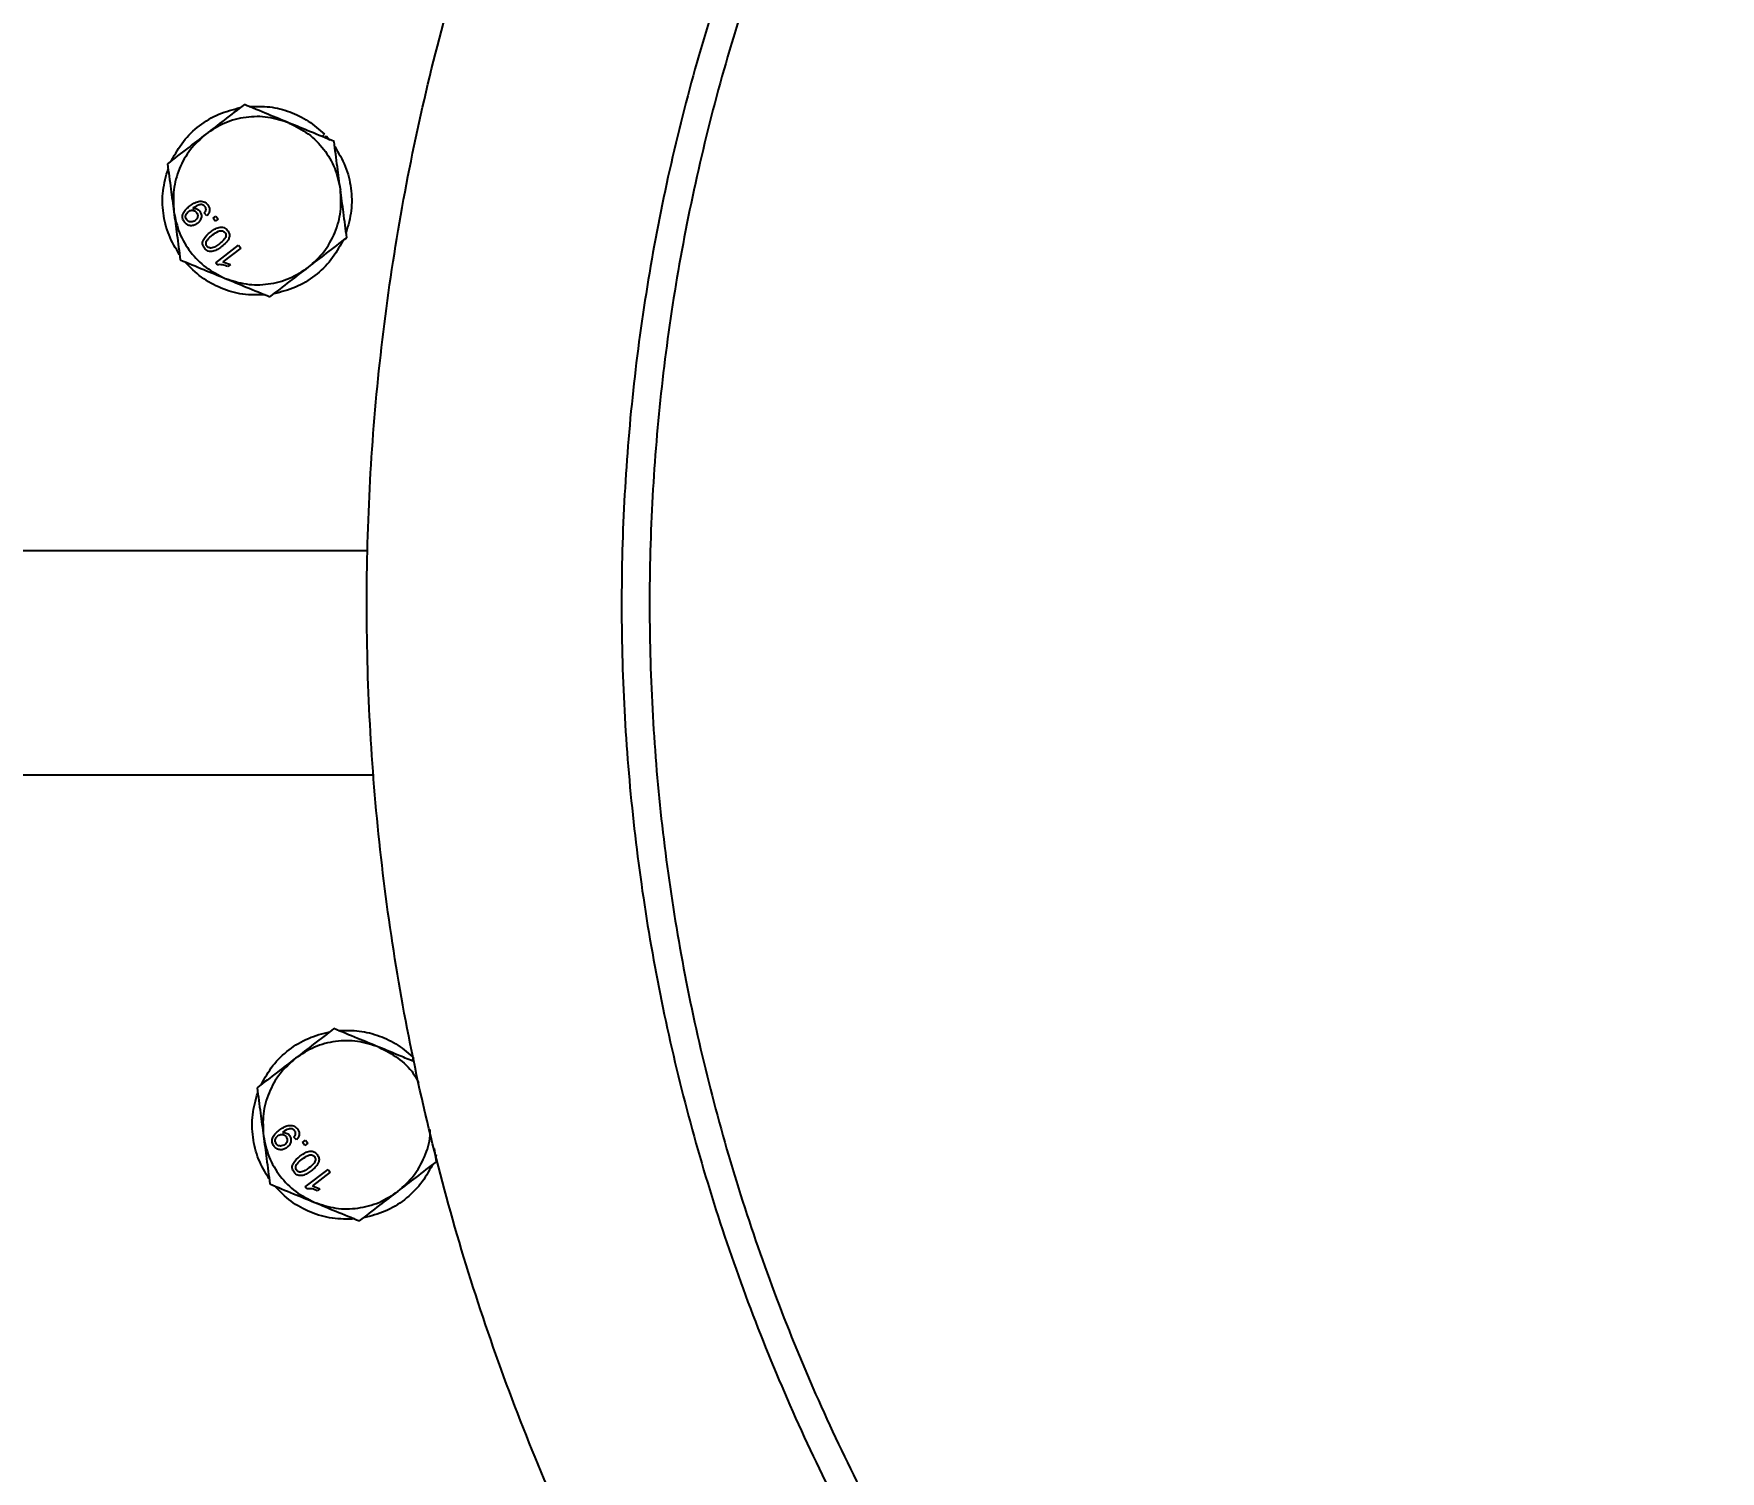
# Model space of a CAD drawing. Header units: millimetres. Extents: x 1293 to 41893, y 1011 to 26911.
# Drawn here: x 32027.9 to 32228.7, y 6979.1 to 7150.3 of the extents above; entities that cross this region are included whole.
import ezdxf

# ---------------------------------------------------------------- set-up
doc = ezdxf.new("R2010")
doc.units = ezdxf.units.MM
doc.header["$LTSCALE"] = 50
doc.layers.add('CAPA_1', color=7, linetype='Continuous')
doc.layers.add('MAQUINAS', color=11, linetype='Continuous')
doc.styles.add('SLDTEXTSTYLE0', font='TXT', dxfattribs={"width": 0.75})
doc.dimstyles.new('SLDDIMSTYLE0', dxfattribs={"dimtxt": 100, "dimasz": 100, "dimexe": 0, "dimexo": 0.0625, "dimgap": 25, "dimtad": 2, "dimdec": 0, "dimlfac": 1.5, "dimrnd": 1e-09, "dimzin": 12, "dimdsep": 46, "dimtxsty": 'SLDTEXTSTYLE0', "dimsah": 1, "dimcen": 0.09, "dimadec": 0, "dimazin": 3, "dimtfac": 1, "dimtdec": 0, "dimtofl": 0, "dimtmove": 0, "dimatfit": 3, "dimfxl": 1, "dimfrac": 2, "dimtolj": 1, "dimtzin": 12, "dimarcsym": 0})

# ---------------------------------------------------------------- blocks, each defined once
blk = doc.blocks.new('_D_31')
at = {"layer": 'CAPA_1', "transparency": 16777216}
for p, q in [((30433.48, 7043.47), (30433.48, 8732.61)), ((32334.55, 7145.82), (32334.55, 8732.61)), ((32334.55, 8682.61), (30433.48, 8682.61))]:
    blk.add_line(p, q, dxfattribs=at)
for points in [[(30433.48, 8682.61), (30533.48, 8667.22), (30533.48, 8697.99)], [(32334.55, 8682.61), (32234.55, 8697.99), (32234.55, 8667.22)]]:
    blk.add_solid(points, dxfattribs=at)
at = {"layer": 'CAPA_1', "transparency": 16777216, "insert": (31236.24, 8811.51), "char_height": 100, "attachment_point": 1, "style": 'SLDTEXTSTYLE0'}
blk.add_mtext('2852', dxfattribs=at)
blk = doc.blocks.new('_D_32')
at = {"layer": 'CAPA_1', "transparency": 16777216}
for p, q in [((32331.13, 7145.73), (32262.39, 8422.58)), ((32265.08, 8372.66), (30364, 8270.3)), ((30430.06, 7043.38), (30361.32, 8320.23))]:
    blk.add_line(p, q, dxfattribs=at)
for points in [[(32265.08, 8372.66), (32164.39, 8382.64), (32166.05, 8351.92)], [(30364, 8270.3), (30464.69, 8260.32), (30463.03, 8291.04)]]:
    blk.add_solid(points, dxfattribs=at)
at = {"layer": 'CAPA_1', "transparency": 16777216, "insert": (31160.05, 8442.25), "char_height": 100, "attachment_point": 1, "rotation": 3.0819, "style": 'SLDTEXTSTYLE0'}
blk.add_mtext('2856', dxfattribs=at)
blk = doc.blocks.new('_D_37')
at = {"layer": 'CAPA_1', "transparency": 16777216}
for p, q in [((32334.55, 7018.82), (32334.55, 4682.7)), ((31494.97, 5040.86), (31494.97, 4682.7)), ((31494.97, 4732.7), (32334.55, 4732.7))]:
    blk.add_line(p, q, dxfattribs=at)
for points in [[(31494.97, 4732.7), (31594.97, 4717.31), (31594.97, 4748.08)], [(32334.55, 4732.7), (32234.55, 4748.08), (32234.55, 4717.31)]]:
    blk.add_solid(points, dxfattribs=at)
at = {"layer": 'CAPA_1', "transparency": 16777216, "insert": (31766.98, 4861.6), "char_height": 100, "attachment_point": 1, "style": 'SLDTEXTSTYLE0'}
blk.add_mtext('1259', dxfattribs=at)

msp = doc.modelspace()

# ---------------------------------------------------------------- linework, layer by layer
at = {"layer": 'MAQUINAS', "linetype": 'Continuous', "lineweight": 25}
for p, q in [((32062.2183669, 7138.0135834), (32062.4967085, 7138.2987164)), ((32062.4992584, 7137.8977372), (32062.6925402, 7138.095735)), ((32062.6925402, 7138.095735), (32063.1411119, 7137.5893071)), ((32046.8932513, 7129.5201339), (32046.8281889, 7129.4674545)), ((32048.5053293, 7128.5977145), (32048.2027436, 7128.9188308)), ((32049.2469094, 7128.2820974), (32049.5948053, 7128.5498935)), ((32049.5147054, 7127.9342015), (32049.2469094, 7128.2820974)), ((32049.5948053, 7128.5498935), (32049.8626014, 7128.2019976)), ((32049.8626014, 7128.2019976), (32049.5147054, 7127.9342015)), ((32049.5591777, 7122.9821248), (32052.272766, 7125.0709341)), ((32052.5405621, 7124.7230382), (32050.4260071, 7123.0953402)), ((32052.272766, 7125.0709341), (32052.5405621, 7124.7230382)), ((32049.7315714, 7122.7581668), (32049.5591777, 7122.9821248)), ((32050.4260071, 7123.0953402), (32051.3081203, 7122.777093)), ((32051.3081203, 7122.777093), (32050.9874038, 7122.5302185)), ((32067.6906457, 7088.7154599), (31971.7219221, 7088.7154599)), ((31997.8275501, 7062.0487932), (32068.4217425, 7062.0487932)), ((32073.1633923, 7028.2987164), (32072.8850507, 7028.0135834)), ((32057.5599351, 7019.5201339), (32057.4948727, 7019.4674545)), ((32059.1720131, 7018.5977145), (32058.8694275, 7018.9188308)), ((32059.9135932, 7018.2820974), (32060.2614891, 7018.5498935)), ((32060.1813893, 7017.9342015), (32059.9135932, 7018.2820974)), ((32060.5292852, 7018.2019976), (32060.1813893, 7017.9342015)), ((32060.2614891, 7018.5498935), (32060.5292852, 7018.2019976)), ((32075.8356694, 7015.9795956), (32075.6238523, 7017.569714)), ((32075.8089067, 7016.811168), (32075.7557728, 7016.5793823)), ((32060.2258615, 7012.9821248), (32062.9394498, 7015.0709341)), ((32063.2072459, 7014.7230382), (32061.0926909, 7013.0953402)), ((32062.9394498, 7015.0709341), (32063.2072459, 7014.7230382)), ((32060.3982553, 7012.7581668), (32060.2258615, 7012.9821248)), ((32061.0926909, 7013.0953402), (32061.9748042, 7012.777093)), ((32061.9748042, 7012.777093), (32061.6540876, 7012.5302185))]:
    msp.add_line(p, q, dxfattribs=at)
for points in [[(32558.7347121, 6937.3078323), (32561.3785996, 6941.5440253), (32566.6663746, 6950.0164113), (32573.678706, 6963.2635377), (32579.9892899, 6976.8525137), (32585.5140576, 6990.7821199), (32590.252832, 7004.9973991), (32594.186093, 7019.4566069), (32597.3027003, 7034.1134502), (32599.5925169, 7048.9220272), (32601.048427, 7063.8356874), (32601.6658259, 7078.8075222), (32601.4427774, 7093.7904205), (32600.3799817, 7108.7372418), (32598.480783, 7123.6009574), (32595.751157, 7138.3348008), (32592.1996919, 7152.8924138), (32587.8375621, 7167.2279927), (32582.6784925, 7181.2964325), (32576.7387153, 7195.0534687), (32570.0369192, 7208.4558166), (32562.5941907, 7221.4613074), (32554.4339474, 7234.0290211), (32545.5818642, 7246.1194149), (32536.0657932, 7257.694448), (32525.9156755, 7268.7177011), (32515.1634471, 7279.154491), (32503.8429384, 7288.9719796), (32491.989768, 7298.1392775), (32479.6412304, 7306.6275409), (32466.8361785, 7314.4100628), (32453.6149019, 7321.4623563), (32440.0189996, 7327.7622323), (32426.0912492, 7333.2898692), (32411.8754727, 7338.0278748), (32397.4163982, 7341.9613418), (32382.7595192, 7345.0778939), (32367.9509517, 7347.3677253), (32353.037289, 7348.8236314), (32338.0654549, 7349.4410314), (32323.0825564, 7349.2179826), (32308.1357352, 7348.155187), (32293.2720195, 7346.2559883), (32278.5381762, 7343.5263622), (32263.9805632, 7339.9748972), (32249.6449843, 7335.6127674), (32235.5765445, 7330.4536977), (32221.8195083, 7324.5139205), (32208.4171604, 7317.8121245), (32195.4116696, 7310.369396), (32182.8439559, 7302.2091526), (32170.7535621, 7293.3570695), (32159.1785289, 7283.8409985), (32148.1552758, 7273.6908808), (32137.718486, 7262.9386524), (32127.9009974, 7251.6181437), (32118.7336995, 7239.7649733), (32110.245436, 7227.4164357), (32102.4629142, 7214.6113838), (32095.4106207, 7201.3901072), (32089.1107447, 7187.7942049), (32083.5831078, 7173.8664545), (32078.8451021, 7159.650678), (32074.9116352, 7145.1916035), (32071.7950831, 7130.5347245), (32069.5052516, 7115.726157), (32068.0493455, 7100.8124943), (32067.4319456, 7085.8406602), (32067.6549943, 7070.8577617), (32068.71779, 7055.9109405), (32070.6169887, 7041.0472248), (32073.3466147, 7026.3133814), (32076.8980797, 7011.7557685), (32081.2602095, 6997.4201896), (32086.4192792, 6983.3517498), (32092.3590564, 6969.5947135), (32099.0608524, 6956.1923656), (32106.5035809, 6943.1868748), (32114.6638243, 6930.6191612), (32123.5159075, 6918.5287674), (32133.0319785, 6906.9537342), (32143.1820962, 6895.9304811), (32153.9343246, 6885.4936913), (32165.2548333, 6875.6762027), (32177.1080037, 6866.5089048), (32189.4565413, 6858.0206413), (32202.2615932, 6850.2381195), (32215.4828698, 6843.185826), (32229.0787721, 6836.8859499), (32243.0065225, 6831.3583131), (32257.2222989, 6826.6203074), (32271.6813735, 6822.6868405), (32286.3382525, 6819.5702883), (32301.1468199, 6817.2804569), (32316.0604827, 6815.8245508), (32331.0323168, 6815.2071508), (32346.0152153, 6815.4301996), (32360.9620365, 6816.4929953), (32375.8257522, 6818.3921939), (32390.5595955, 6821.12182), (32405.1172085, 6824.673285), (32419.4527874, 6829.0354148), (32433.5212273, 6834.1944844), (32447.2782632, 6840.1342618), (32460.6806121, 6846.8360572), (32473.686099, 6854.2787882), (32486.2538274, 6862.4390221), (32498.3441661, 6871.2911409), (32509.9194052, 6880.8070786), (32520.9418895, 6890.9576936), (32531.3815485, 6901.7080661), (32541.1883293, 6913.0355013), (32550.3955893, 6924.8628218), (32555.9550045, 6933.1594955), (32558.7347121, 6937.3078323)], [(32533.2654109, 6953.782838), (32530.8015004, 6950.1057854), (32525.8736792, 6942.7516801), (32517.7124375, 6932.2680377), (32509.0197854, 6922.2274897), (32499.766155, 6912.6984454), (32489.995913, 6903.7010214), (32479.7357135, 6895.2661702), (32469.018934, 6887.4197228), (32457.8789999, 6880.1865567), (32446.3510402, 6873.5893794), (32434.4713052, 6867.6489616), (32422.2771785, 6862.3839903), (32409.8070258, 6857.8110322), (32397.1000832, 6853.9444752), (32384.1963314, 6850.796485), (32371.1363703, 6848.3769663), (32357.9612915, 6846.6935318), (32344.7125487, 6845.7514782), (32331.4318271, 6845.5537695), (32318.160913, 6846.1010279), (32304.9415615, 6847.3915315), (32291.8153656, 6849.4212197), (32278.8236252, 6852.1837066), (32266.0072171, 6855.6703003), (32253.4064664, 6859.8700307), (32241.0610197, 6864.7696838), (32229.0097205, 6870.3538436), (32217.2904866, 6876.6049402), (32205.9401909, 6883.5033054), (32194.9945458, 6891.0272343), (32184.4879903, 6899.1530539), (32174.4535819, 6907.8551974), (32164.9228925, 6917.1062845), (32155.9259093, 6926.877208), (32147.49094, 6937.1372249), (32139.6445242, 6947.8540533), (32132.4113497, 6958.9939743), (32125.8141746, 6970.5219375), (32119.8737562, 6982.4016715), (32114.6087851, 6994.5957985), (32110.0358269, 7007.0659512), (32106.16927, 7019.7728938), (32103.0212797, 7032.6766456), (32100.601761, 7045.7366066), (32098.9183265, 7058.9116854), (32097.9762729, 7072.1604283), (32097.7785642, 7085.4411498), (32098.3258226, 7098.712064), (32099.6163262, 7111.9314154), (32101.6460145, 7125.0576113), (32104.4085014, 7138.0493518), (32107.895095, 7150.8657599), (32112.0948254, 7163.4665106), (32116.9944785, 7175.8119572), (32122.5786383, 7187.8632564), (32128.8297349, 7199.5824904), (32135.7281001, 7210.932786), (32143.252029, 7221.8784311), (32151.3778486, 7232.3849867), (32160.0799921, 7242.4193951), (32169.3310792, 7251.9500845), (32179.1020027, 7260.9470677), (32189.3620196, 7269.382037), (32200.0788481, 7277.2284528), (32211.218769, 7284.4616273), (32222.7467322, 7291.0588024), (32234.6264663, 7296.9992208), (32246.8205933, 7302.2641919), (32259.2907459, 7306.83715), (32271.9976885, 7310.703707), (32284.9014403, 7313.8516972), (32297.9614013, 7316.271216), (32311.1364801, 7317.9546505), (32324.385223, 7318.8967041), (32337.6659446, 7319.0944127), (32350.9368587, 7318.5471543), (32364.1562102, 7317.2566508), (32377.2824061, 7315.2269625), (32390.2741465, 7312.4644756), (32403.0905546, 7308.9778819), (32415.6913053, 7304.7781516), (32428.036752, 7299.8784984), (32440.0880512, 7294.2943386), (32451.8072851, 7288.043242), (32463.1575808, 7281.1448768), (32474.1032259, 7273.6209479), (32484.6097814, 7265.4951283), (32494.6441898, 7256.7929849), (32504.1748792, 7247.5418977), (32513.1718624, 7237.7709743), (32521.6068317, 7227.5109574), (32529.4532475, 7216.7941289), (32536.686422, 7205.6542079), (32543.2835971, 7194.1262448), (32549.2240155, 7182.2465107), (32554.4889866, 7170.0523837), (32559.0619447, 7157.5822311), (32562.9285017, 7144.8752885), (32566.076492, 7131.9715367), (32568.4960107, 7118.9115756), (32570.1794452, 7105.7364968), (32571.1214989, 7092.4877539), (32571.3192072, 7079.2070325), (32570.7719498, 7065.9361178), (32569.4814427, 7052.7167686), (32567.4517676, 7039.5905642), (32564.6892317, 7026.5988554), (32561.2028206, 7013.7823292), (32557.0024088, 7001.1820193), (32552.1052989, 6988.8349276), (32546.5116478, 6976.7897679), (32540.2959733, 6965.0476209), (32535.6089317, 6957.5377656), (32533.2654109, 6953.782838)], [(32530.4665867, 6955.5932782), (32528.037379, 6951.968015), (32523.1789638, 6944.7174887), (32515.1326691, 6934.3815032), (32506.5624487, 6924.4823714), (32497.4391512, 6915.087539), (32487.8065182, 6906.2168393), (32477.6908286, 6897.9007888), (32467.1249896, 6890.1648547), (32456.141956, 6883.0335643), (32444.776362, 6876.5293049), (32433.0639472, 6870.6725549), (32421.0415687, 6865.4817382), (32408.747052, 6860.973188), (32396.2190804, 6857.1610895), (32383.4970716, 6854.0574372), (32370.6210537, 6851.6719962), (32357.6315394, 6850.012272), (32344.5693985, 6849.0834868), (32331.4757294, 6848.8885628), (32318.3917295, 6849.4281133), (32305.3585661, 6850.7004407), (32292.4172462, 6852.7015419), (32279.608488, 6855.4251205), (32266.9725927, 6858.8626072), (32254.5493173, 6863.0031865), (32242.3777502, 6867.8338304), (32230.4961876, 6873.3393401), (32218.9420133, 6879.502393), (32207.751581, 6886.3035981), (32196.9600999, 6893.7215562), (32186.601524, 6901.7329277), (32176.7084453, 6910.3125057), (32167.311991, 6919.4332959), (32158.4417258, 6929.0666007), (32150.1255589, 6939.1821103), (32142.3896561, 6949.7479975), (32135.2583572, 6960.7310182), (32128.7541001, 6972.0966157), (32122.8973495, 6983.8090296), (32117.706533, 6995.8314083), (32113.1979827, 7008.125925), (32109.3858843, 7020.6538965), (32106.2822319, 7033.3759054), (32103.8967909, 7046.2519233), (32102.2370668, 7059.2414376), (32101.3082815, 7072.3035785), (32101.1133575, 7085.3972476), (32101.652908, 7098.4812474), (32102.9252355, 7111.5144109), (32104.9263366, 7124.4557308), (32107.6499152, 7137.2644889), (32111.087402, 7149.9003843), (32115.2279812, 7162.3236596), (32120.0586251, 7174.4952267), (32125.5641348, 7186.3767893), (32131.7271878, 7197.9309636), (32138.5283929, 7209.121396), (32145.946351, 7219.912877), (32153.9577224, 7230.2714529), (32162.5373004, 7240.1645317), (32171.6580906, 7249.560986), (32181.2913954, 7258.4312511), (32191.406905, 7266.747418), (32201.9727923, 7274.4833209), (32212.9558129, 7281.6146197), (32224.3214104, 7288.1188769), (32236.0338243, 7293.9756274), (32248.056203, 7299.166444), (32260.3507197, 7303.6749943), (32272.8786913, 7307.4870927), (32285.6007001, 7310.590745), (32298.476718, 7312.976186), (32311.4662323, 7314.6359102), (32324.5283732, 7315.5646954), (32337.6220423, 7315.7596195), (32350.7060422, 7315.2200689), (32363.7392056, 7313.9477415), (32376.6805255, 7311.9466404), (32389.4892837, 7309.2230617), (32402.125179, 7305.785575), (32414.5484543, 7301.6449958), (32426.7200214, 7296.8143518), (32438.601584, 7291.3088422), (32450.1557584, 7285.1457892), (32461.3461907, 7278.3445841), (32472.1376718, 7270.926626), (32482.4962476, 7262.9152546), (32492.3893264, 7254.3356765), (32501.7857807, 7245.2148864), (32510.6560459, 7235.5815815), (32518.9722128, 7225.4660719), (32526.7081156, 7214.9001847), (32533.8394145, 7203.917164), (32540.3436716, 7192.5515666), (32546.2004222, 7180.8391527), (32551.3912387, 7168.816774), (32555.899789, 7156.5222573), (32559.7118874, 7143.9942857), (32562.8155398, 7131.2722769), (32565.2009808, 7118.3962589), (32566.8607049, 7105.4067446), (32567.7894902, 7092.3446037), (32567.984414, 7079.2509348), (32567.4448644, 7066.1669343), (32566.1725335, 7053.1337731), (32564.1714453, 7040.1924449), (32561.4478184, 7027.3837179), (32558.0105117, 7014.7477061), (32553.8692606, 7002.3248654), (32549.0411241, 6990.1516764), (32543.5262568, 6978.2761668), (32537.398127, 6966.6994022), (32532.7771001, 6959.2953195), (32530.4665867, 6955.5932782)], [(32044.2988959, 7135.1537433), (32044.7342219, 7135.9386883), (32045.6048739, 7137.5085784), (32047.5708174, 7139.3763456), (32049.8794261, 7140.7989539), (32051.6198274, 7141.238946), (32052.4900281, 7141.458942)], [(32058.3069032, 7139.6267623), (32057.47447, 7139.8986945), (32055.8096035, 7140.4425588), (32053.160487, 7140.3943584), (32050.5911281, 7139.7474144), (32049.126684, 7138.7866999), (32048.394462, 7138.3063427)], [(32053.528889, 7141.5973269), (32054.3530632, 7141.6161784), (32056.0014116, 7141.6538814), (32058.4073613, 7141.0207052), (32060.6501496, 7139.9439477), (32061.8811889, 7138.8471269), (32062.4967085, 7138.2987164)], [(32048.394462, 7138.3063427), (32047.7427452, 7137.7214004), (32046.4393116, 7136.5515159), (32045.1564961, 7134.2332135), (32044.4320866, 7131.6846114), (32044.5318678, 7129.9360084), (32044.5817583, 7129.0617069)], [(32058.3069032, 7139.6267623), (32059.0890158, 7139.2328181), (32060.6532411, 7138.4449296), (32062.4981904, 7136.5432715), (32063.8644915, 7134.2731695), (32064.2259244, 7132.5594207), (32064.4066409, 7131.7025462)], [(32063.7241928, 7136.8257102), (32064.1863121, 7136.0562343), (32065.1105508, 7134.5172825), (32065.7451129, 7131.8808419), (32065.8228235, 7129.170224), (32065.3336671, 7127.4429962), (32065.089089, 7126.5793823)], [(32045.2642064, 7123.9385429), (32044.8020871, 7124.7080188), (32043.8778484, 7126.2469706), (32043.2432863, 7128.8834112), (32043.1655757, 7131.5940291), (32043.6547321, 7133.3212569), (32043.8993102, 7134.1848708)], [(32060.5939372, 7122.4579104), (32061.245654, 7123.0428527), (32062.5490876, 7124.2127372), (32063.8319031, 7126.5310396), (32064.5563126, 7129.0796417), (32064.4565314, 7130.8282447), (32064.4066409, 7131.7025462)], [(32044.5817583, 7129.0617069), (32044.7624748, 7128.2048324), (32045.1239077, 7126.4910836), (32046.4902088, 7124.2209816), (32048.3351581, 7122.3193235), (32049.8993834, 7121.531435), (32050.681496, 7121.1374908)], [(32064.6895033, 7125.6105098), (32064.2541773, 7124.8255648), (32063.3835253, 7123.2556747), (32061.4175818, 7121.3879075), (32059.1089731, 7119.9652992), (32057.3685718, 7119.5253071), (32056.4983711, 7119.3053111)], [(32055.4595102, 7119.1669262), (32054.5620648, 7119.151457), (32052.7671741, 7119.1205188), (32050.1666685, 7119.8891922), (32047.7803492, 7121.1772018), (32046.5291043, 7122.4644375), (32045.9034818, 7123.1080554)], [(32050.681496, 7121.1374908), (32051.5139292, 7120.8655586), (32053.1787957, 7120.3216943), (32055.8279122, 7120.3698947), (32058.3972711, 7121.0168387), (32059.8617152, 7121.9775532), (32060.5939372, 7122.4579104)], [(32054.9655797, 7025.1537433), (32055.4009057, 7025.9386883), (32056.2715577, 7027.5085784), (32058.2375012, 7029.3763456), (32060.5461099, 7030.7989539), (32062.2865112, 7031.238946), (32063.1567119, 7031.458942)], [(32068.9735871, 7029.6267623), (32068.1411538, 7029.8986945), (32066.4762873, 7030.4425588), (32063.8271708, 7030.3943584), (32061.2578119, 7029.7474144), (32059.7933678, 7028.7866999), (32059.0611458, 7028.3063427)], [(32064.1955729, 7031.5973269), (32065.019747, 7031.6161784), (32066.6680954, 7031.6538814), (32069.0740451, 7031.0207052), (32071.3168334, 7029.9439477), (32072.5478727, 7028.8471269), (32073.1633923, 7028.2987164)], [(32059.0611458, 7028.3063427), (32058.409429, 7027.7214004), (32057.1059955, 7026.5515159), (32055.82318, 7024.2332135), (32055.0987704, 7021.6846114), (32055.1985516, 7019.9360084), (32055.2484422, 7019.0617069)], [(32055.9308902, 7013.9385429), (32055.4687709, 7014.7080188), (32054.5445322, 7016.2469706), (32053.9099701, 7018.8834112), (32053.8322595, 7021.5940291), (32054.3214159, 7023.3212569), (32054.5659941, 7024.1848708)], [(32055.2484422, 7019.0617069), (32055.4291586, 7018.2048324), (32055.7905916, 7016.4910836), (32057.1568926, 7014.2209816), (32059.001842, 7012.3193235), (32060.5660672, 7011.531435), (32061.3481798, 7011.1374908)], [(32075.3561872, 7015.6105098), (32074.9208611, 7014.8255648), (32074.0502091, 7013.2556747), (32072.0842656, 7011.3879075), (32069.775657, 7009.9652992), (32068.0352556, 7009.5253071), (32067.165055, 7009.3053111)], [(32066.126194, 7009.1669262), (32065.2287486, 7009.151457), (32063.4338579, 7009.1205188), (32060.8333523, 7009.8891922), (32058.4470331, 7011.1772018), (32057.1957881, 7012.4644375), (32056.5701656, 7013.1080554)], [(32061.3481798, 7011.1374908), (32062.180613, 7010.8655586), (32063.8454795, 7010.3216943), (32066.4945961, 7010.3698947), (32069.063955, 7011.0168387), (32070.528399, 7011.9775532), (32071.2606211, 7012.4579104)]]:
    msp.add_open_spline(points, degree=3, dxfattribs=at)
for points, knots in [([(32052.9695103, 7141.8280278), (32052.1698486, 7141.212481), (32050.6689002, 7140.0571122), (32049.1187413, 7138.8638633), (32048.394462, 7138.3063427)], [0, 0, 0, 0, 0.5327709195, 1, 1, 1, 1]), ([(32058.3069032, 7139.6267623), (32057.4619366, 7139.9752463), (32055.6534732, 7140.7210988), (32053.9024203, 7141.4432739), (32052.9695103, 7141.8280278)], [0, 0, 0, 0, 0.4672290805, 1, 1, 1, 1]), ([(32048.394462, 7138.3063427), (32047.6701826, 7137.748822), (32046.1200237, 7136.5555731), (32044.6190753, 7135.4002043), (32043.8194137, 7134.7846575)], [0, 0, 0, 0, 0.4672290805, 1, 1, 1, 1]), ([(32063.6442962, 7137.4254969), (32062.7113862, 7137.8102508), (32060.9603333, 7138.5324258), (32059.1518699, 7139.2782784), (32058.3069032, 7139.6267623)], [0, 0, 0, 0, 0.5327709195, 1, 1, 1, 1]), ([(32064.4066409, 7131.7025462), (32064.2859535, 7132.6085508), (32064.0276491, 7134.5476523), (32063.7775446, 7136.4251961), (32063.6442962, 7137.4254969)], [0, 0, 0, 0, 0.4672290805, 1, 1, 1, 1]), ([(32043.8194137, 7134.7846575), (32043.9526621, 7133.7843567), (32044.2027665, 7131.9068129), (32044.461071, 7129.9677115), (32044.5817583, 7129.0617069)], [0, 0, 0, 0, 0.5327709195, 1, 1, 1, 1]), ([(32046.4424344, 7129.7245509), (32046.6087936, 7129.8458893), (32046.9409466, 7130.0881538), (32047.4250711, 7130.2954557), (32047.8393276, 7130.3287372), (32048.1444171, 7130.2640992), (32048.4192412, 7130.1156753), (32048.5557975, 7129.9605226), (32048.6241043, 7129.8829136)], [0, 0, 0, 0, 0.25048494292, 0.50011851407, 0.62789918518, 0.75009236964, 0.87499367523, 1, 1, 1, 1]), ([(32065.1689855, 7125.9795956), (32065.0357371, 7126.9798964), (32064.7856327, 7128.8574402), (32064.5273282, 7130.7965416), (32064.4066409, 7131.7025462)], [0, 0, 0, 0, 0.5327709195, 1, 1, 1, 1]), ([(32044.5817583, 7129.0617069), (32044.7024457, 7128.1557023), (32044.9607502, 7126.2166008), (32045.2108546, 7124.339057), (32045.344103, 7123.3387562)], [0, 0, 0, 0, 0.4672290805, 1, 1, 1, 1]), ([(32045.8393229, 7127.8146168), (32045.7869051, 7127.8935522), (32045.6820852, 7128.0513992), (32045.6126299, 7128.3302816), (32045.6113782, 7128.6153625), (32045.7150544, 7128.9818158), (32046.0022933, 7129.3701418), (32046.295469, 7129.6062118), (32046.4424344, 7129.7245509)], [0, 0, 0, 0, 0.1250635897, 0.2500895576, 0.3751100052, 0.5001693996, 0.7494409524, 1, 1, 1, 1]), ([(32046.111423, 7128.1089048), (32046.0624451, 7128.1870474), (32045.9892511, 7128.3038261), (32045.969567, 7128.487601), (32045.9869634, 7128.6236443), (32046.0328503, 7128.7541155), (32046.1274117, 7128.9118456), (32046.2319782, 7129.0020574), (32046.3014527, 7129.0619945)], [0, 0, 0, 0, 0.2490168506, 0.3721383925, 0.4993654558, 0.6235619335, 0.7498926933, 1, 1, 1, 1]), ([(32046.3014527, 7129.0619945), (32046.3772034, 7129.113136), (32046.4918166, 7129.1905146), (32046.6686571, 7129.2389192), (32046.8063747, 7129.2454896), (32046.9402062, 7129.2217318), (32047.1102901, 7129.1518247), (32047.2036968, 7129.051224), (32047.2661745, 7128.9839345)], [0, 0, 0, 0, 0.2499764907, 0.3782221671, 0.5003423322, 0.6274524307, 0.7508110927, 1, 1, 1, 1]), ([(32046.8281889, 7129.4674545), (32046.9066883, 7129.4705156), (32047.0641801, 7129.4766568), (32047.2924709, 7129.4085006), (32047.5034983, 7129.2961652), (32047.6084943, 7129.1779345), (32047.6608749, 7129.1189514)], [0, 0, 0, 0, 0.2489431768, 0.4994502947, 0.7502849385, 1, 1, 1, 1]), ([(32048.2971898, 7129.6598356), (32048.2529796, 7129.7090829), (32048.1645964, 7129.8075365), (32047.9837864, 7129.896122), (32047.7853907, 7129.9268143), (32047.3962193, 7129.8397325), (32047.1167058, 7129.6621226), (32046.8932513, 7129.5201339)], [0, 0, 0, 0, 0.1252073258, 0.2503100191, 0.3753386279, 0.5006201474, 1, 1, 1, 1]), ([(32047.2661745, 7128.9839345), (32047.3157185, 7128.9082558), (32047.3899493, 7128.7948683), (32047.4226702, 7128.6165348), (32047.4165777, 7128.4817351), (32047.3814055, 7128.3509065), (32047.2995997, 7128.189382), (32047.1982512, 7128.0986547), (32047.1309331, 7128.0383914)], [0, 0, 0, 0, 0.2495205461, 0.3738507837, 0.4998887841, 0.6240955932, 0.7503154422, 1, 1, 1, 1]), ([(32047.6608749, 7129.1189514), (32047.6997329, 7129.0622905), (32047.7774227, 7128.9490071), (32047.8425101, 7128.7526227), (32047.863772, 7128.5471402), (32047.8398151, 7128.3421055), (32047.7755652, 7128.1449283), (32047.6397129, 7127.9042466), (32047.4838249, 7127.7672767), (32047.3802472, 7127.6762688)], [0, 0, 0, 0, 0.12507405846, 0.25006362429, 0.37326122471, 0.50019923817, 0.62429610087, 0.75036851371, 1, 1, 1, 1]), ([(32048.2027436, 7128.9188308), (32048.2518473, 7128.9771936), (32048.3405287, 7129.0825971), (32048.4067413, 7129.2452283), (32048.4150267, 7129.3763101), (32048.3959, 7129.4785051), (32048.3573701, 7129.5755172), (32048.317249, 7129.6317306), (32048.2971898, 7129.6598356)], [0, 0, 0, 0, 0.2764767993, 0.4993179598, 0.6237184282, 0.7494961879, 0.8747561628, 1, 1, 1, 1]), ([(32048.6241043, 7129.8829136), (32048.6900871, 7129.7825569), (32048.7893066, 7129.6316486), (32048.8399904, 7129.3961386), (32048.8403357, 7129.1575457), (32048.7450309, 7128.8647204), (32048.5853139, 7128.6868101), (32048.5053293, 7128.5977145)], [0, 0, 0, 0, 0.2498594906, 0.3757183909, 0.500481002, 0.7498462328, 1, 1, 1, 1]), ([(32047.3802472, 7127.6762688), (32047.2590496, 7127.5955329), (32047.0764527, 7127.4738958), (32046.7924912, 7127.4065617), (32046.573576, 7127.4003853), (32046.3601168, 7127.4394911), (32046.0887181, 7127.548497), (32045.9392418, 7127.7079973), (32045.8393229, 7127.8146168)], [0, 0, 0, 0, 0.2498688585, 0.3764535287, 0.5003476657, 0.6272386366, 0.7508240847, 1, 1, 1, 1]), ([(32047.1309331, 7128.0383914), (32047.0511832, 7127.9850357), (32046.8918933, 7127.8784648), (32046.6465821, 7127.8410203), (32046.4576717, 7127.8671429), (32046.2767196, 7127.9352326), (32046.1779234, 7128.0390348), (32046.111423, 7128.1089048)], [0, 0, 0, 0, 0.25025039885, 0.49984175183, 0.62957629765, 0.75066535386, 1, 1, 1, 1]), ([(32048.2201974, 7124.7216045), (32048.1659896, 7124.8022663), (32048.0576185, 7124.9635238), (32047.9838087, 7125.2501699), (32048.0075221, 7125.5448688), (32048.2550526, 7126.076597), (32048.6279761, 7126.3952981), (32048.9259833, 7126.6499757)], [0, 0, 0, 0, 0.12537334802, 0.25064373861, 0.37569751501, 0.50111317472, 1, 1, 1, 1]), ([(32048.5362327, 7124.9588158), (32048.4987233, 7125.0183751), (32048.423706, 7125.1374909), (32048.4124339, 7125.3527688), (32048.4640202, 7125.557638), (32048.6963218, 7125.9103545), (32048.9721006, 7126.1275285), (32049.1926922, 7126.3012429)], [0, 0, 0, 0, 0.1247447425, 0.24948375779, 0.37447081842, 0.49964809889, 1, 1, 1, 1]), ([(32048.9259833, 7126.6499757), (32049.0824509, 7126.7639532), (32049.3950087, 7126.9916334), (32049.8423866, 7127.1949642), (32050.2285825, 7127.2487387), (32050.5195846, 7127.2023213), (32050.7780108, 7127.0573037), (32050.9050136, 7126.9106099), (32050.9685753, 7126.8371934)], [0, 0, 0, 0, 0.2504758129, 0.5003473544, 0.6257683408, 0.7501761831, 0.8749696966, 1, 1, 1, 1]), ([(32049.1926922, 7126.3012429), (32049.4163364, 7126.4691422), (32049.6959367, 7126.6790502), (32050.0944773, 7126.8163798), (32050.3051109, 7126.8116748), (32050.5099891, 7126.7482825), (32050.6069896, 7126.6468642), (32050.6554689, 7126.596177)], [0, 0, 0, 0, 0.5004095025, 0.6256126137, 0.7505796735, 0.875343692, 1, 1, 1, 1]), ([(32050.6554689, 7126.596177), (32050.6924396, 7126.5364322), (32050.7664014, 7126.4169096), (32050.7736352, 7126.2024346), (32050.7257992, 7125.9972586), (32050.4896547, 7125.6475562), (32050.2154246, 7125.4308713), (32049.9960804, 7125.2575551)], [0, 0, 0, 0, 0.1246963828, 0.2494616582, 0.3744323466, 0.4996371137, 1, 1, 1, 1]), ([(32050.9685753, 7126.8371934), (32051.0475571, 7126.7152307), (32051.1661812, 7126.532053), (32051.1975972, 7126.2794412), (32051.1937492, 7126.1358216), (32051.1803568, 7126.0651588), (32051.1736607, 7126.029828)], [0, 0, 0, 0, 0.4987953461, 0.7491482596, 0.8745764119, 1, 1, 1, 1]), ([(32050.2649637, 7124.910496), (32050.1082987, 7124.7965196), (32049.7953553, 7124.5688479), (32049.3439977, 7124.3623784), (32048.9564784, 7124.3104673), (32048.6663049, 7124.3597667), (32048.411244, 7124.5015876), (32048.2839217, 7124.6482171), (32048.2201974, 7124.7216045)], [0, 0, 0, 0, 0.2504817087, 0.5003455958, 0.6317049057, 0.7502211388, 0.8749866995, 1, 1, 1, 1]), ([(32048.999978, 7124.7409773), (32048.9554812, 7124.7425872), (32048.8665163, 7124.7458059), (32048.7385019, 7124.7872052), (32048.6234573, 7124.8576085), (32048.5653111, 7124.925076), (32048.5362327, 7124.9588158)], [0, 0, 0, 0, 0.2501584562, 0.5001555724, 0.7500324303, 1, 1, 1, 1]), ([(32049.9960804, 7125.2575551), (32049.8433412, 7125.146345), (32049.6142457, 7124.9795396), (32049.2785647, 7124.7986629), (32049.0927587, 7124.760189), (32048.999978, 7124.7409773)], [0, 0, 0, 0, 0.5003723119, 0.7505151407, 1, 1, 1, 1]), ([(32051.1736607, 7126.029828), (32051.1290552, 7125.9159012), (32051.039779, 7125.6878814), (32050.7344784, 7125.3006984), (32050.4527615, 7125.0665703), (32050.2649637, 7124.910496)], [0, 0, 0, 0, 0.249753552, 0.499871473, 1, 1, 1, 1]), ([(32060.5939372, 7122.4579104), (32061.3182166, 7123.0154311), (32062.8683755, 7124.20868), (32064.3693239, 7125.3640488), (32065.1689855, 7125.9795956)], [0, 0, 0, 0, 0.4672290805, 1, 1, 1, 1]), ([(32045.344103, 7123.3387562), (32046.2770131, 7122.9540023), (32048.0280659, 7122.2318273), (32049.8365293, 7121.4859747), (32050.681496, 7121.1374908)], [0, 0, 0, 0, 0.5327709195, 1, 1, 1, 1]), ([(32050.9874038, 7122.5302185), (32050.7865241, 7122.6167657), (32050.3854592, 7122.789561), (32049.9492823, 7122.7686194), (32049.7315714, 7122.7581668)], [0, 0, 0, 0, 0.5008657323, 1, 1, 1, 1]), ([(32056.0188889, 7118.9362253), (32056.8185506, 7119.5517721), (32058.319499, 7120.7071409), (32059.8696579, 7121.9003898), (32060.5939372, 7122.4579104)], [0, 0, 0, 0, 0.5327709195, 1, 1, 1, 1]), ([(32050.681496, 7121.1374908), (32051.5264626, 7120.7890068), (32053.334926, 7120.0431543), (32055.0859789, 7119.3209792), (32056.0188889, 7118.9362253)], [0, 0, 0, 0, 0.4672290805, 1, 1, 1, 1]), ([(32063.6361941, 7031.8280278), (32062.8365324, 7031.212481), (32061.335584, 7030.0571122), (32059.7854251, 7028.8638633), (32059.0611458, 7028.3063427)], [0, 0, 0, 0, 0.5327709195, 1, 1, 1, 1]), ([(32068.9735871, 7029.6267623), (32068.1286204, 7029.9752463), (32066.320157, 7030.7210988), (32064.5691041, 7031.4432739), (32063.6361941, 7031.8280278)], [0, 0, 0, 0, 0.4672290805, 1, 1, 1, 1]), ([(32059.0611458, 7028.3063427), (32058.3368665, 7027.748822), (32056.7867076, 7026.5555731), (32055.2857592, 7025.4002043), (32054.4860975, 7024.7846575)], [0, 0, 0, 0, 0.4672290805, 1, 1, 1, 1]), ([(32068.9735871, 7029.6267623), (32069.748936, 7029.2293214), (32071.2996339, 7028.4344395), (32072.9094073, 7026.9050526), (32073.5173114, 7025.7652996), (32073.7147883, 7025.3950522)], [0, 0, 0, 0, 0.4030389681, 0.8060779361, 1, 1, 1, 1]), ([(32073.1659422, 7027.8977372), (32072.6117201, 7028.1263113), (32071.2381994, 7028.6927834), (32069.8197095, 7029.2778017), (32068.9735871, 7029.6267623)], [0, 0, 0, 0, 0.4035047295, 1, 1, 1, 1]), ([(32054.4860975, 7024.7846575), (32054.6193459, 7023.7843567), (32054.8694503, 7021.9068129), (32055.1277548, 7019.9677115), (32055.2484422, 7019.0617069)], [0, 0, 0, 0, 0.5327709195, 1, 1, 1, 1]), ([(32057.1091182, 7019.7245509), (32057.2754774, 7019.8458893), (32057.6076305, 7020.0881538), (32058.0917549, 7020.2954557), (32058.5060115, 7020.3287372), (32058.811101, 7020.2640992), (32059.085925, 7020.1156753), (32059.2224813, 7019.9605226), (32059.2907882, 7019.8829136)], [0, 0, 0, 0, 0.2504849429, 0.5001185141, 0.6278991852, 0.7500923696, 0.8749936752, 1, 1, 1, 1]), ([(32058.9638736, 7019.6598356), (32058.9196635, 7019.7090829), (32058.8312802, 7019.8075365), (32058.6504703, 7019.896122), (32058.4520745, 7019.9268143), (32058.0629032, 7019.8397325), (32057.7833896, 7019.6621226), (32057.5599351, 7019.5201339)], [0, 0, 0, 0, 0.1252073258, 0.2503100191, 0.3753386279, 0.5006201474, 1, 1, 1, 1]), ([(32059.2907882, 7019.8829136), (32059.3567709, 7019.7825569), (32059.4559905, 7019.6316486), (32059.5066742, 7019.3961386), (32059.5070195, 7019.1575457), (32059.4117147, 7018.8647204), (32059.2519977, 7018.6868101), (32059.1720131, 7018.5977145)], [0, 0, 0, 0, 0.2498594906, 0.3757183909, 0.500481002, 0.7498462328, 1, 1, 1, 1]), ([(32071.2606211, 7012.4579104), (32071.9143855, 7013.0426786), (32073.2219144, 7014.212215), (32074.4740148, 7016.5331284), (32075.1123633, 7018.4597853), (32075.082652, 7019.5731711), (32075.0762115, 7019.8145182)], [0, 0, 0, 0, 0.3051793293, 0.6103586585, 0.9155379878, 1, 1, 1, 1]), ([(32055.2484422, 7019.0617069), (32055.3691295, 7018.1557023), (32055.627434, 7016.2166008), (32055.8775384, 7014.339057), (32056.0107868, 7013.3387562)], [0, 0, 0, 0, 0.4672290805, 1, 1, 1, 1]), ([(32056.5060067, 7017.8146168), (32056.4535889, 7017.8935522), (32056.348769, 7018.0513992), (32056.2793137, 7018.3302816), (32056.2780621, 7018.6153625), (32056.3817383, 7018.9818158), (32056.6689771, 7019.3701418), (32056.9621528, 7019.6062118), (32057.1091182, 7019.7245509)], [0, 0, 0, 0, 0.1250635897, 0.2500895576, 0.3751100052, 0.5001693996, 0.7494409524, 1, 1, 1, 1]), ([(32058.046931, 7017.6762688), (32057.9257334, 7017.5955329), (32057.7431365, 7017.4738958), (32057.459175, 7017.4065617), (32057.2402598, 7017.4003853), (32057.0268007, 7017.4394911), (32056.7554019, 7017.548497), (32056.6059256, 7017.7079973), (32056.5060067, 7017.8146168)], [0, 0, 0, 0, 0.2498688585, 0.3764535287, 0.5003476657, 0.6272386366, 0.7508240847, 1, 1, 1, 1]), ([(32056.7781068, 7018.1089048), (32056.7291289, 7018.1870474), (32056.6559349, 7018.3038261), (32056.6362508, 7018.487601), (32056.6536472, 7018.6236443), (32056.6995341, 7018.7541155), (32056.7940955, 7018.9118456), (32056.898662, 7019.0020574), (32056.9681365, 7019.0619945)], [0, 0, 0, 0, 0.2490168506, 0.3721383925, 0.4993654558, 0.6235619335, 0.7498926933, 1, 1, 1, 1]), ([(32057.7976169, 7018.0383914), (32057.717867, 7017.9850357), (32057.5585771, 7017.8784648), (32057.3132659, 7017.8410203), (32057.1243555, 7017.8671429), (32056.9434034, 7017.9352326), (32056.8446072, 7018.0390348), (32056.7781068, 7018.1089048)], [0, 0, 0, 0, 0.2502503989, 0.4998417518, 0.6295762976, 0.7506653539, 1, 1, 1, 1]), ([(32056.9681365, 7019.0619945), (32057.0438873, 7019.113136), (32057.1585005, 7019.1905146), (32057.335341, 7019.2389192), (32057.4730585, 7019.2454896), (32057.6068901, 7019.2217318), (32057.7769739, 7019.1518247), (32057.8703806, 7019.051224), (32057.9328583, 7018.9839345)], [0, 0, 0, 0, 0.24997649069, 0.37822216717, 0.50034233219, 0.6274524307, 0.75081109269, 1, 1, 1, 1]), ([(32057.4948727, 7019.4674545), (32057.5733721, 7019.4705156), (32057.7308639, 7019.4766568), (32057.9591547, 7019.4085006), (32058.1701822, 7019.2961652), (32058.2751782, 7019.1779345), (32058.3275588, 7019.1189514)], [0, 0, 0, 0, 0.2489431768, 0.4994502947, 0.7502849385, 1, 1, 1, 1]), ([(32057.9328583, 7018.9839345), (32057.9824024, 7018.9082558), (32058.0566331, 7018.7948683), (32058.089354, 7018.6165348), (32058.0832615, 7018.4817351), (32058.0480893, 7018.3509065), (32057.9662836, 7018.189382), (32057.864935, 7018.0986547), (32057.7976169, 7018.0383914)], [0, 0, 0, 0, 0.2495205461, 0.3738507837, 0.4998887841, 0.6240955932, 0.7503154422, 1, 1, 1, 1]), ([(32058.3275588, 7019.1189514), (32058.3664168, 7019.0622905), (32058.4441065, 7018.9490071), (32058.5091939, 7018.7526227), (32058.5304558, 7018.5471402), (32058.5064989, 7018.3421055), (32058.442249, 7018.1449283), (32058.3063968, 7017.9042466), (32058.1505088, 7017.7672767), (32058.046931, 7017.6762688)], [0, 0, 0, 0, 0.1250740585, 0.2500636243, 0.3732612247, 0.5001992382, 0.6242961009, 0.7503685137, 1, 1, 1, 1]), ([(32058.8694275, 7018.9188308), (32058.9185312, 7018.9771936), (32059.0072126, 7019.0825971), (32059.0734251, 7019.2452283), (32059.0817105, 7019.3763101), (32059.0625838, 7019.4785051), (32059.0240539, 7019.5755172), (32058.9839328, 7019.6317306), (32058.9638736, 7019.6598356)], [0, 0, 0, 0, 0.2764767993, 0.4993179598, 0.6237184282, 0.7494961879, 0.8747561628, 1, 1, 1, 1]), ([(32058.8868812, 7014.7216045), (32058.8326734, 7014.8022663), (32058.7243023, 7014.9635238), (32058.6504925, 7015.2501699), (32058.674206, 7015.5448688), (32058.9217364, 7016.076597), (32059.2946599, 7016.3952981), (32059.5926671, 7016.6499757)], [0, 0, 0, 0, 0.125373348, 0.2506437386, 0.375697515, 0.5011131747, 1, 1, 1, 1]), ([(32059.2029165, 7014.9588158), (32059.1654071, 7015.0183751), (32059.0903899, 7015.1374909), (32059.0791177, 7015.3527688), (32059.130704, 7015.557638), (32059.3630056, 7015.9103545), (32059.6387845, 7016.1275285), (32059.859376, 7016.3012429)], [0, 0, 0, 0, 0.1247447425, 0.2494837578, 0.3744708184, 0.4996480989, 1, 1, 1, 1]), ([(32059.5926671, 7016.6499757), (32059.7491347, 7016.7639532), (32060.0616925, 7016.9916334), (32060.5090704, 7017.1949642), (32060.8952663, 7017.2487387), (32061.1862684, 7017.2023213), (32061.4446946, 7017.0573037), (32061.5716975, 7016.9106099), (32061.6352591, 7016.8371934)], [0, 0, 0, 0, 0.2504758129, 0.50034735438, 0.62576834082, 0.75017618309, 0.87496969665, 1, 1, 1, 1]), ([(32059.859376, 7016.3012429), (32060.0830202, 7016.4691422), (32060.3626205, 7016.6790502), (32060.7611611, 7016.8163798), (32060.9717947, 7016.8116748), (32061.1766729, 7016.7482825), (32061.2736734, 7016.6468642), (32061.3221527, 7016.596177)], [0, 0, 0, 0, 0.5004095025, 0.6256126137, 0.7505796735, 0.875343692, 1, 1, 1, 1]), ([(32061.3221527, 7016.596177), (32061.3591234, 7016.5364322), (32061.4330853, 7016.4169096), (32061.440319, 7016.2024346), (32061.3924831, 7015.9972586), (32061.1563386, 7015.6475562), (32060.8821084, 7015.4308713), (32060.6627642, 7015.2575551)], [0, 0, 0, 0, 0.1246963828, 0.2494616582, 0.3744323466, 0.4996371137, 1, 1, 1, 1]), ([(32061.8403445, 7016.029828), (32061.795739, 7015.9159012), (32061.7064629, 7015.6878814), (32061.4011622, 7015.3006984), (32061.1194453, 7015.0665703), (32060.9316475, 7014.910496)], [0, 0, 0, 0, 0.249753552, 0.499871473, 1, 1, 1, 1]), ([(32061.6352591, 7016.8371934), (32061.7142409, 7016.7152307), (32061.832865, 7016.532053), (32061.864281, 7016.2794412), (32061.860433, 7016.1358216), (32061.8470406, 7016.0651588), (32061.8403445, 7016.029828)], [0, 0, 0, 0, 0.4987953461, 0.7491482596, 0.8745764119, 1, 1, 1, 1]), ([(32071.2606211, 7012.4579104), (32071.9849004, 7013.0154311), (32073.5350593, 7014.20868), (32075.0360077, 7015.3640488), (32075.8356694, 7015.9795956)], [0, 0, 0, 0, 0.4672290805, 1, 1, 1, 1]), ([(32060.9316475, 7014.910496), (32060.7749826, 7014.7965196), (32060.4620392, 7014.5688479), (32060.0106815, 7014.3623784), (32059.6231622, 7014.3104673), (32059.3329887, 7014.3597667), (32059.0779278, 7014.5015876), (32058.9506055, 7014.6482171), (32058.8868812, 7014.7216045)], [0, 0, 0, 0, 0.2504817087, 0.5003455958, 0.6317049056, 0.7502211388, 0.8749866995, 1, 1, 1, 1]), ([(32059.6666619, 7014.7409773), (32059.622165, 7014.7425872), (32059.5332001, 7014.7458059), (32059.4051857, 7014.7872052), (32059.2901412, 7014.8576085), (32059.2319949, 7014.925076), (32059.2029165, 7014.9588158)], [0, 0, 0, 0, 0.2501584562, 0.5001555724, 0.7500324303, 1, 1, 1, 1]), ([(32060.6627642, 7015.2575551), (32060.5100251, 7015.146345), (32060.2809295, 7014.9795396), (32059.9452486, 7014.7986629), (32059.7594425, 7014.760189), (32059.6666619, 7014.7409773)], [0, 0, 0, 0, 0.5003723119, 0.7505151407, 1, 1, 1, 1]), ([(32056.0107868, 7013.3387562), (32056.9436969, 7012.9540023), (32058.6947497, 7012.2318273), (32060.5032131, 7011.4859747), (32061.3481798, 7011.1374908)], [0, 0, 0, 0, 0.5327709195, 1, 1, 1, 1]), ([(32061.6540876, 7012.5302185), (32061.4532079, 7012.6167657), (32061.0521431, 7012.789561), (32060.6159661, 7012.7686194), (32060.3982553, 7012.7581668)], [0, 0, 0, 0, 0.5008657323, 1, 1, 1, 1]), ([(32066.6855728, 7008.9362253), (32067.4852344, 7009.5517721), (32068.9861828, 7010.7071409), (32070.5363417, 7011.9003898), (32071.2606211, 7012.4579104)], [0, 0, 0, 0, 0.5327709195, 1, 1, 1, 1]), ([(32061.3481798, 7011.1374908), (32062.1931465, 7010.7890068), (32064.0016098, 7010.0431543), (32065.7526627, 7009.3209792), (32066.6855728, 7008.9362253)], [0, 0, 0, 0, 0.4672290805, 1, 1, 1, 1])]:
    msp.add_open_spline(points, degree=3, knots=knots, dxfattribs=at)

# ---------------------------------------------------------------- dimensions: what is measured, and where the dimension line sits
at = {"layer": 'CAPA_1'}
dim = msp.add_linear_dim(base=(30433.4775501, 8682.6069618), p1=(32334.5488858, 7082.3240911), p2=(30433.4775501, 6979.9687932), dimstyle='SLDDIMSTYLE0', dxfattribs=at)
dim.commit()
dim.dimension.update_dxf_attribs({"geometry": '_D_31', "text_midpoint": (31384.013218, 8682.6069618), "dimtype": 160})
for base, p1, p2, angle, picture, middle in [((30364.00492, 8270.3018617), (32334.5488858, 7082.3240911), (30433.4775501, 6979.9687932), 3.081877853, '_D_32', (31314.5405879, 8321.4795107)), ((32334.5488858, 4732.6981266), (31494.9728899, 5104.3581266), (32334.5488858, 7082.3240911), 0, '_D_37', (31914.7608879, 4732.6981266))]:
    dim = msp.add_linear_dim(base=base, p1=p1, p2=p2, angle=angle, dimstyle='SLDDIMSTYLE0', dxfattribs=at)
    dim.commit()
    dim.dimension.update_dxf_attribs({"geometry": picture, "text_midpoint": middle, "dimtype": 160})

doc.saveas('drawing.dxf')
